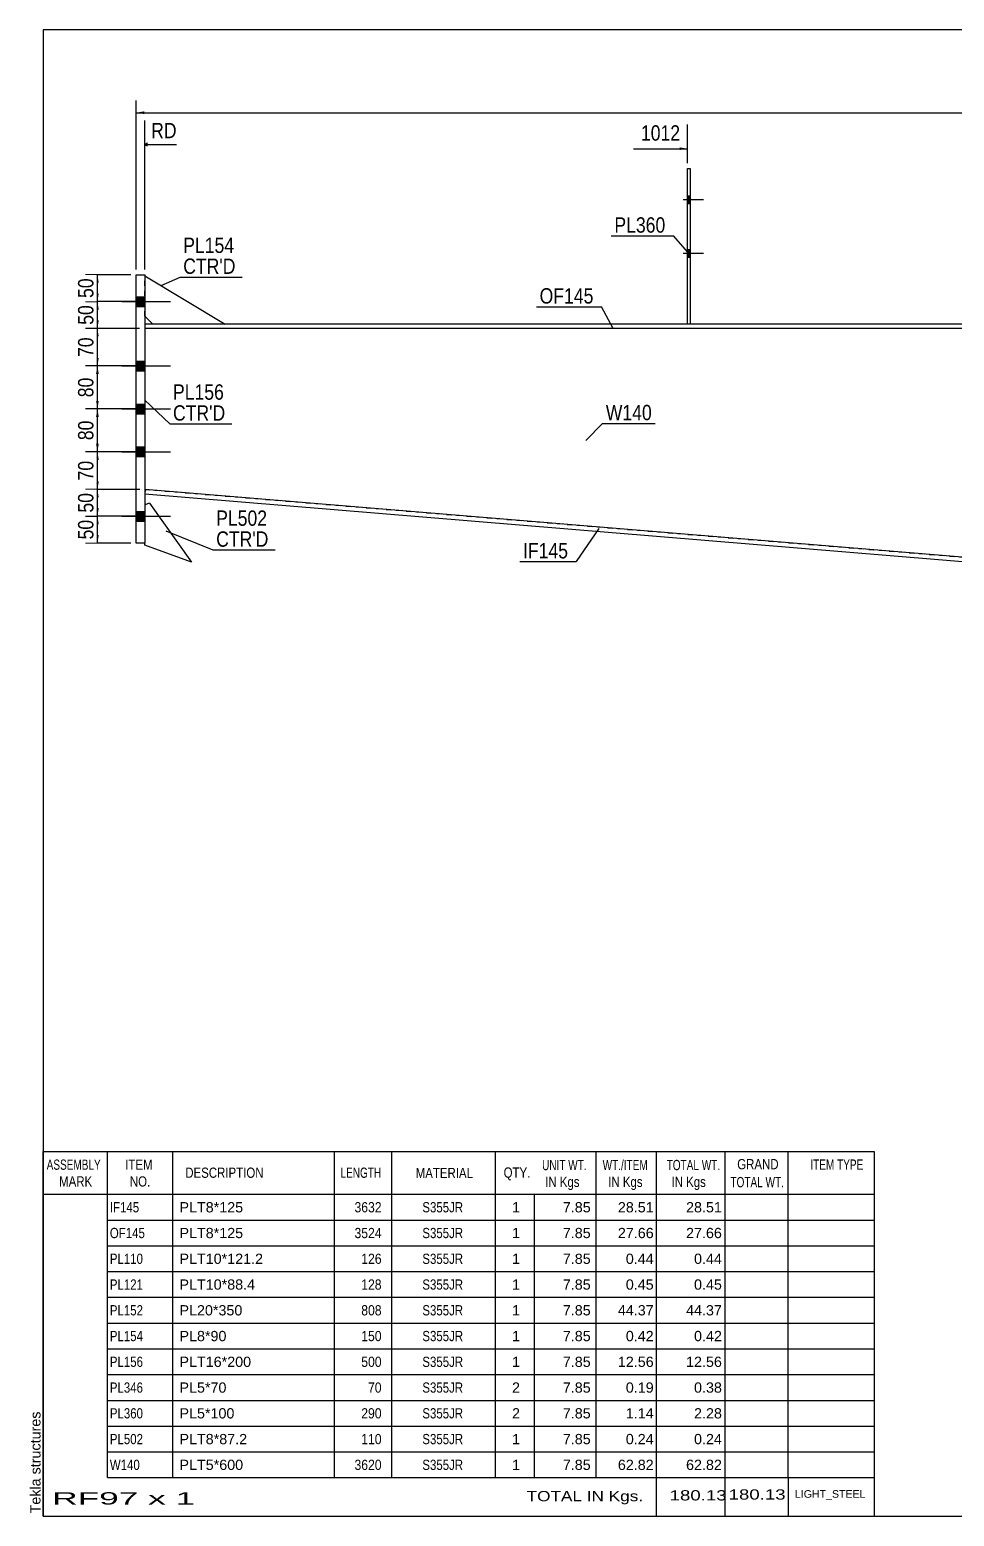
# Model space of a CAD drawing. Header units: millimetres. Extents: x -58 to 345, y -191 to 86.
# Drawn here: x -57.7 to 114.6, y -191.4 to 85.7 of the extents above; entities that cross this region are included whole.
import ezdxf

# ---------------------------------------------------------------- set-up
doc = ezdxf.new("R2010")
doc.units = ezdxf.units.MM
doc.linetypes.add('DXK_LINE_DOT1', pattern=[1.8814, 0.9407, -0.9407])
doc.styles.add('Arial', font='ARIAL.TTF', dxfattribs={"height": 0.2})
doc.styles.add('Arial Narrow', font='ARIALN.TTF', dxfattribs={"height": 0.2})

# ---------------------------------------------------------------- blocks, each defined once
blk = doc.blocks.new('Unknown-624478984-1210')
at = {"color": 5, "linetype": 'Continuous'}
for p, q in [((344.77, 85.66), (-55.23, 85.66)), ((-55.23, 85.66), (-55.23, -191.34)), ((344.77, -191.34), (344.77, 85.66)), ((-55.23, -191.34), (344.77, -191.34))]:
    blk.add_line(p, q, dxfattribs=at)
at = {"color": 174, "linetype": 'Continuous', "style": 'Arial'}
blk.add_text('Tekla structures', height=1.9102, rotation=90, dxfattribs=at).set_placement((-55.73, -190.84))
blk = doc.blocks.new('Bolt-624478984-1565 - 1231')
at = {"linetype": 'Continuous'}
for points in [[(-37.88, 35.9), (-37.88, 34.1), (-36.28, 34.1), (-36.28, 35.9)], [(-37.88, 35.9), (-37.88, 34.1), (-36.28, 34.1), (-36.28, 35.9)], [(-37.88, 23.9), (-37.88, 22.1), (-36.28, 22.1), (-36.28, 23.9)], [(-37.88, 23.9), (-37.88, 22.1), (-36.28, 22.1), (-36.28, 23.9)], [(-37.88, 15.9), (-37.88, 14.1), (-36.28, 14.1), (-36.28, 15.9)], [(-37.88, 15.9), (-37.88, 14.1), (-36.28, 14.1), (-36.28, 15.9)], [(-37.88, 7.9), (-37.88, 6.1), (-36.28, 6.1), (-36.28, 7.9)], [(-37.88, 7.9), (-37.88, 6.1), (-36.28, 6.1), (-36.28, 7.9)], [(-37.88, -4.1), (-37.88, -5.9), (-36.28, -5.9), (-36.28, -4.1)], [(-37.88, -4.1), (-37.88, -5.9), (-36.28, -5.9), (-36.28, -4.1)]]:
    blk.add_hatch(color=3, dxfattribs=at).paths.add_polyline_path(points)
at = {"color": 3, "linetype": 'Continuous'}
for p, q in [((-40.56, 35), (-31.48, 35)), ((-40.56, 35), (-31.48, 35)), ((-37.88, 35.9), (-36.28, 35.9)), ((-37.88, 35.9), (-36.28, 35.9)), ((-37.88, 34.1), (-36.28, 34.1)), ((-37.88, 34.1), (-36.28, 34.1)), ((-40.56, 23), (-31.48, 23)), ((-40.56, 23), (-31.48, 23)), ((-37.88, 23.9), (-36.28, 23.9)), ((-37.88, 23.9), (-36.28, 23.9)), ((-37.88, 22.1), (-36.28, 22.1)), ((-37.88, 22.1), (-36.28, 22.1)), ((-40.56, 15), (-31.48, 15)), ((-40.56, 15), (-31.48, 15)), ((-37.88, 15.9), (-36.28, 15.9)), ((-37.88, 15.9), (-36.28, 15.9)), ((-37.88, 14.1), (-36.28, 14.1)), ((-37.88, 14.1), (-36.28, 14.1)), ((-40.56, 7), (-31.48, 7)), ((-40.56, 7), (-31.48, 7)), ((-37.88, 7.9), (-36.28, 7.9)), ((-37.88, 7.9), (-36.28, 7.9)), ((-37.88, 6.1), (-36.28, 6.1)), ((-37.88, 6.1), (-36.28, 6.1)), ((-40.56, -5), (-31.48, -5)), ((-40.56, -5), (-31.48, -5)), ((-37.88, -4.1), (-36.28, -4.1)), ((-37.88, -4.1), (-36.28, -4.1)), ((-37.88, -5.9), (-36.28, -5.9)), ((-37.88, -5.9), (-36.28, -5.9))]:
    blk.add_line(p, q, dxfattribs=at)
blk = doc.blocks.new('Part-624478984-1256 - 1231')
at = {"color": 2, "linetype": 'Continuous'}
for p, q in [((-36.22, 0), (-36.28, -0.8)), ((-36.28, -0.8), (325.67, -30.8)), ((325.74, -30), (-36.22, 0)), ((325.67, -30.8), (325.74, -30))]:
    blk.add_line(p, q, dxfattribs=at)
blk = doc.blocks.new('Part-624478984-1278 - 1231')
at = {"color": 2, "linetype": 'Continuous'}
for p, q in [((316.07, 30.8), (-36.28, 30.8)), ((316.07, 30.8), (316.07, 30)), ((316.07, 30), (-36.28, 30))]:
    blk.add_line(p, q, dxfattribs=at)
at = {"color": 7, "linetype": 'DXK_LINE_DOT1'}
blk.add_line((-36.28, 30.8), (-36.28, 30), dxfattribs=at)
blk = doc.blocks.new('Bolt-624478984-1569 - 1231')
at = {"linetype": 'Continuous'}
for points in [[(65.4, 53.3), (65.4, 54.7), (64.9, 54.7), (64.9, 53.3)], [(65.4, 53.3), (65.4, 54.7), (64.9, 54.7), (64.9, 53.3)], [(65.4, 43.3), (65.4, 44.7), (64.9, 44.7), (64.9, 43.3)], [(65.4, 43.3), (65.4, 44.7), (64.9, 44.7), (64.9, 43.3)]]:
    blk.add_hatch(color=3, dxfattribs=at).paths.add_polyline_path(points)
at = {"color": 3, "linetype": 'Continuous'}
for p, q in [((64.1, 54), (67.9, 54)), ((64.1, 54), (67.9, 54)), ((64.9, 54.7), (65.4, 54.7)), ((64.9, 54.7), (65.4, 54.7)), ((64.9, 53.3), (65.4, 53.3)), ((64.9, 53.3), (65.4, 53.3)), ((64.9, 44.7), (65.4, 44.7)), ((64.9, 44.7), (65.4, 44.7)), ((64.1, 44), (67.9, 44)), ((64.1, 44), (67.9, 44)), ((64.9, 43.3), (65.4, 43.3)), ((64.9, 43.3), (65.4, 43.3))]:
    blk.add_line(p, q, dxfattribs=at)
blk = doc.blocks.new('Part-624478984-1418 - 1231')
at = {"color": 2, "linetype": 'Continuous'}
for p, q in [((-37.88, 40), (-36.28, 40)), ((-37.88, -10), (-37.88, 40)), ((-36.28, 40), (-36.28, -10)), ((-36.28, -10), (-37.88, -10))]:
    blk.add_line(p, q, dxfattribs=at)
blk = doc.blocks.new('Part-624478984-1447 - 1231')
at = {"color": 2, "linetype": 'Continuous'}
for p, q in [((-35.41, -2.59), (-36.28, -2.87)), ((-35.41, -2.59), (-27.56, -13.58)), ((-36.28, -10.37), (-36.28, -10)), ((-27.56, -13.58), (-36.28, -10.37))]:
    blk.add_line(p, q, dxfattribs=at)
at = {"color": 7, "linetype": 'DXK_LINE_DOT1'}
blk.add_line((-36.28, -2.87), (-36.28, -10), dxfattribs=at)
blk = doc.blocks.new('Part-624478984-1476 - 1231')
at = {"color": 2, "linetype": 'Continuous'}
for p, q in [((-36.28, 39.8), (-21.28, 30.8)), ((-34.78, 30.8), (-36.28, 32.3))]:
    blk.add_line(p, q, dxfattribs=at)
at = {"color": 7, "linetype": 'DXK_LINE_DOT1'}
for p, q in [((-36.28, 32.3), (-36.28, 39.8)), ((-21.28, 30.8), (-34.78, 30.8))]:
    blk.add_line(p, q, dxfattribs=at)
blk = doc.blocks.new('Part-624478984-1547 - 1231')
at = {"color": 2, "linetype": 'Continuous'}
for p, q in [((64.9, 30.8), (64.9, 59.8)), ((64.9, 59.8), (65.4, 59.8)), ((65.4, 59.8), (65.4, 30.8))]:
    blk.add_line(p, q, dxfattribs=at)
at = {"color": 7, "linetype": 'DXK_LINE_DOT1'}
blk.add_line((65.4, 30.8), (64.9, 30.8), dxfattribs=at)
blk = doc.blocks.new('Part-624478984-1563 - 1231')
at = {"color": 7, "linetype": 'DXK_LINE_DOT1'}
for p, q in [((-36.28, 30), (-36.28, 0)), ((316.07, 30), (-36.28, 30)), ((325.74, -30), (316.19, 30)), ((-36.28, 0), (325.74, -30))]:
    blk.add_line(p, q, dxfattribs=at)
at = {"color": 2, "linetype": 'Continuous'}
for p, q in [((316.19, 30), (316.07, 30)), ((-36.28, 0), (-36.22, 0))]:
    blk.add_line(p, q, dxfattribs=at)
blk = doc.blocks.new('StraightDimension-624478984-3123 - 1231')
at = {"linetype": 'Continuous'}
for points in [[(-45.37, 33.5), (-45.12, 35), (-44.87, 33.5)], [(-44.87, 31.5), (-45.12, 30), (-45.37, 31.5)]]:
    blk.add_hatch(color=7, dxfattribs=at).paths.add_polyline_path(points)
at = {"color": 7, "linetype": 'Continuous'}
for p, q in [((-37.02, 35), (-47.37, 35)), ((-45.12, 30), (-45.12, 35)), ((-37.28, 30), (-47.37, 30))]:
    blk.add_line(p, q, dxfattribs=at)
at = {"color": 0}
blk.add_wipeout([(-45.27, 34.93), (-49.47, 34.93), (-49.47, 30.07), (-45.27, 30.07)], dxfattribs=at)
at = {"color": 3, "style": 'Arial Narrow'}
blk.add_text('50', height=2.863, rotation=90.0002, dxfattribs=at).set_placement((-45.87, 30.67))
blk = doc.blocks.new('StraightDimension-624478984-3125 - 1231')
at = {"linetype": 'Continuous'}
for points in [[(-45.37, 21.5), (-45.12, 23), (-44.87, 21.5)], [(-44.87, 16.5), (-45.12, 15), (-45.37, 16.5)]]:
    blk.add_hatch(color=7, dxfattribs=at).paths.add_polyline_path(points)
at = {"color": 7, "linetype": 'Continuous'}
for p, q in [((-37.02, 23), (-47.37, 23)), ((-45.12, 15), (-45.12, 23)), ((-37.02, 15), (-47.37, 15))]:
    blk.add_line(p, q, dxfattribs=at)
at = {"color": 0}
blk.add_wipeout([(-45.27, 21.43), (-49.47, 21.43), (-49.47, 16.57), (-45.27, 16.57)], dxfattribs=at)
at = {"color": 3, "style": 'Arial Narrow'}
blk.add_text('80', height=2.863, rotation=90.0002, dxfattribs=at).set_placement((-45.87, 17.17))
blk = doc.blocks.new('StraightDimension-624478984-3129 - 1231')
at = {"linetype": 'Continuous'}
for points in [[(-45.37, -6.5), (-45.12, -5), (-44.87, -6.5)], [(-44.87, -8.5), (-45.12, -10), (-45.37, -8.5)]]:
    blk.add_hatch(color=7, dxfattribs=at).paths.add_polyline_path(points)
at = {"color": 7, "linetype": 'Continuous'}
for p, q in [((-37.28, -5), (-47.37, -5)), ((-45.12, -10), (-45.12, -5)), ((-38.88, -10), (-47.37, -10))]:
    blk.add_line(p, q, dxfattribs=at)
at = {"color": 0}
blk.add_wipeout([(-45.27, -5.07), (-49.47, -5.07), (-49.47, -9.93), (-45.27, -9.93)], dxfattribs=at)
at = {"color": 3, "style": 'Arial Narrow'}
blk.add_text('50', height=2.863, rotation=90.0002, dxfattribs=at).set_placement((-45.87, -9.33))
blk = doc.blocks.new('StraightDimension-624478984-3127 - 1231')
at = {"linetype": 'Continuous'}
for points in [[(-45.37, 5.5), (-45.12, 7), (-44.87, 5.5)], [(-44.87, 1.5), (-45.12, 0), (-45.37, 1.5)]]:
    blk.add_hatch(color=7, dxfattribs=at).paths.add_polyline_path(points)
at = {"color": 7, "linetype": 'Continuous'}
for p, q in [((-37.28, 7), (-47.37, 7)), ((-45.12, 0), (-45.12, 7)), ((-37.22, 0), (-47.37, 0))]:
    blk.add_line(p, q, dxfattribs=at)
at = {"color": 0}
blk.add_wipeout([(-45.27, 5.93), (-49.47, 5.93), (-49.47, 1.07), (-45.27, 1.07)], dxfattribs=at)
at = {"color": 3, "style": 'Arial Narrow'}
blk.add_text('70', height=2.863, rotation=90.0002, dxfattribs=at).set_placement((-45.87, 1.67))
blk = doc.blocks.new('StraightDimension-624478984-1772 - 1231')
at = {"linetype": 'Continuous'}
for points in [[(-36.38, 69.95), (-37.88, 70.2), (-36.38, 70.45)], [(327.78, 70.45), (329.28, 70.2), (327.78, 69.95)]]:
    blk.add_hatch(color=7, dxfattribs=at).paths.add_polyline_path(points)
at = {"color": 7, "linetype": 'Continuous'}
for p, q in [((-37.88, 41), (-37.88, 72.45)), ((329.28, -38.56), (329.28, 72.45)), ((-37.88, 70.2), (329.28, 70.2))]:
    blk.add_line(p, q, dxfattribs=at)
at = {"color": 0}
blk.add_wipeout([(149.95, 70.35), (149.95, 74.55), (141.44, 74.55), (141.44, 70.35)], dxfattribs=at)
at = {"color": 3, "style": 'Arial Narrow'}
blk.add_text('3672', height=2.863, dxfattribs=at).set_placement((142.04, 70.95))
blk = doc.blocks.new('StraightDimension-624478984-1779 - 1231')
at = {"linetype": 'Continuous'}
blk.add_hatch(color=7, dxfattribs=at).paths.add_polyline_path([(63.4, 63.74), (64.9, 63.49), (63.4, 63.24)])
at = {"color": 7, "linetype": 'Continuous'}
for p, q in [((64.9, 60.8), (64.9, 67.99)), ((54.84, 63.49), (64.9, 63.49))]:
    blk.add_line(p, q, dxfattribs=at)
at = {"color": 0, "linetype": 'Continuous'}
blk.add_wipeout([(-29.75, 64.84), (-29.75, 69.04), (-35.7, 69.04), (-35.7, 64.84)], dxfattribs=at)
at = {"color": 7, "linetype": 'Continuous'}
for p, q in [((-36.28, 41), (-36.28, 68.74)), ((-35.78, 64.49), (-36.28, 64.24)), ((-35.78, 63.99), (-36.28, 64.24)), ((-30.35, 64.24), (-36.28, 64.24))]:
    blk.add_line(p, q, dxfattribs=at)
at = {"color": 3, "linetype": 'Continuous', "style": 'Arial Narrow'}
blk.add_text('RD', height=2.863, dxfattribs=at).set_placement((-35.1, 65.44))
at = {"color": 0}
blk.add_wipeout([(64.12, 64.39), (64.12, 68.59), (55.61, 68.59), (55.61, 64.39)], dxfattribs=at)
at = {"color": 3, "style": 'Arial Narrow'}
blk.add_text('1012', height=2.863, dxfattribs=at).set_placement((56.21, 64.99))
blk = doc.blocks.new('StraightDimension-624478984-3122 - 1231')
at = {"linetype": 'Continuous'}
for points in [[(-45.37, 38.5), (-45.12, 40), (-44.87, 38.5)], [(-44.87, 36.5), (-45.12, 35), (-45.37, 36.5)]]:
    blk.add_hatch(color=7, dxfattribs=at).paths.add_polyline_path(points)
at = {"color": 7, "linetype": 'Continuous'}
for p, q in [((-38.88, 40), (-47.37, 40)), ((-45.12, 35), (-45.12, 40)), ((-37.02, 35), (-47.37, 35))]:
    blk.add_line(p, q, dxfattribs=at)
at = {"color": 0}
blk.add_wipeout([(-45.27, 39.93), (-49.47, 39.93), (-49.47, 35.07), (-45.27, 35.07)], dxfattribs=at)
at = {"color": 3, "style": 'Arial Narrow'}
blk.add_text('50', height=2.863, rotation=90.0002, dxfattribs=at).set_placement((-45.87, 35.67))
blk = doc.blocks.new('StraightDimension-624478984-3124 - 1231')
at = {"linetype": 'Continuous'}
for points in [[(-45.37, 28.5), (-45.12, 30), (-44.87, 28.5)], [(-44.87, 24.5), (-45.12, 23), (-45.37, 24.5)]]:
    blk.add_hatch(color=7, dxfattribs=at).paths.add_polyline_path(points)
at = {"color": 7, "linetype": 'Continuous'}
for p, q in [((-37.28, 30), (-47.37, 30)), ((-45.12, 23), (-45.12, 30)), ((-37.02, 23), (-47.37, 23))]:
    blk.add_line(p, q, dxfattribs=at)
at = {"color": 0}
blk.add_wipeout([(-45.27, 28.93), (-49.47, 28.93), (-49.47, 24.07), (-45.27, 24.07)], dxfattribs=at)
at = {"color": 3, "style": 'Arial Narrow'}
blk.add_text('70', height=2.863, rotation=90.0002, dxfattribs=at).set_placement((-45.87, 24.67))
blk = doc.blocks.new('StraightDimension-624478984-3126 - 1231')
at = {"linetype": 'Continuous'}
for points in [[(-45.37, 13.5), (-45.12, 15), (-44.87, 13.5)], [(-44.87, 8.5), (-45.12, 7), (-45.37, 8.5)]]:
    blk.add_hatch(color=7, dxfattribs=at).paths.add_polyline_path(points)
at = {"color": 7, "linetype": 'Continuous'}
for p, q in [((-37.02, 15), (-47.37, 15)), ((-45.12, 7), (-45.12, 15)), ((-37.28, 7), (-47.37, 7))]:
    blk.add_line(p, q, dxfattribs=at)
at = {"color": 0}
blk.add_wipeout([(-45.27, 13.43), (-49.47, 13.43), (-49.47, 8.57), (-45.27, 8.57)], dxfattribs=at)
at = {"color": 3, "style": 'Arial Narrow'}
blk.add_text('80', height=2.863, rotation=90.0002, dxfattribs=at).set_placement((-45.87, 9.17))
blk = doc.blocks.new('StraightDimension-624478984-3128 - 1231')
at = {"linetype": 'Continuous'}
for points in [[(-45.37, -1.5), (-45.12, 0), (-44.87, -1.5)], [(-44.87, -3.5), (-45.12, -5), (-45.37, -3.5)]]:
    blk.add_hatch(color=7, dxfattribs=at).paths.add_polyline_path(points)
at = {"color": 7, "linetype": 'Continuous'}
for p, q in [((-37.22, 0), (-47.37, 0)), ((-45.12, -5), (-45.12, 0)), ((-37.28, -5), (-47.37, -5))]:
    blk.add_line(p, q, dxfattribs=at)
at = {"color": 0}
blk.add_wipeout([(-45.27, -0.07), (-49.47, -0.07), (-49.47, -4.93), (-45.27, -4.93)], dxfattribs=at)
at = {"color": 3, "style": 'Arial Narrow'}
blk.add_text('50', height=2.863, rotation=90.0002, dxfattribs=at).set_placement((-45.87, -4.33))
blk = doc.blocks.new('CBS_BOM-624478984-4169')
at = {"color": 7, "linetype": 'Continuous'}
for p, q in [((-55.26, -131.37), (-55.26, -123.37)), ((-55.26, -123.37), (99.66, -123.37)), ((-43.26, -131.37), (-43.26, -123.37)), ((-31.07, -131.37), (-31.07, -123.37)), ((-0.9, -131.37), (-0.9, -123.37)), ((9.78, -131.37), (9.78, -123.37)), ((29.09, -131.37), (29.09, -123.37)), ((47.89, -131.37), (47.89, -123.37)), ((59.11, -131.37), (59.11, -123.37)), ((71.89, -131.37), (71.89, -123.37)), ((83.64, -131.37), (83.64, -123.37)), ((99.66, -123.38), (99.66, -131.36)), ((-55.26, -131.37), (99.66, -131.37)), ((-55.26, -136.17), (-55.26, -131.37)), ((-43.26, -136.17), (-43.26, -131.37)), ((-31.07, -136.17), (-31.07, -131.37)), ((-0.9, -136.17), (-0.9, -131.37)), ((9.78, -136.17), (9.78, -131.37)), ((29.09, -136.17), (29.09, -131.37)), ((36.36, -136.17), (36.36, -131.37)), ((47.89, -136.17), (47.89, -131.37)), ((59.11, -136.17), (59.11, -131.37)), ((71.89, -136.17), (71.89, -131.37)), ((83.66, -136.17), (83.66, -131.37)), ((99.66, -131.38), (99.66, -136.17)), ((-55.26, -140.97), (-55.26, -136.17)), ((-43.26, -136.17), (99.66, -136.17)), ((-43.26, -140.97), (-43.26, -136.17)), ((-31.07, -140.97), (-31.07, -136.17)), ((-0.9, -140.97), (-0.9, -136.17)), ((9.78, -140.97), (9.78, -136.17)), ((29.09, -140.97), (29.09, -136.17)), ((36.36, -140.97), (36.36, -136.17)), ((47.89, -140.97), (47.89, -136.17)), ((59.11, -140.97), (59.11, -136.17)), ((71.89, -140.97), (71.89, -136.17)), ((83.66, -140.97), (83.66, -136.17)), ((99.66, -136.18), (99.66, -140.97)), ((-55.26, -145.77), (-55.26, -140.97)), ((-43.26, -140.97), (99.66, -140.97)), ((-43.26, -145.77), (-43.26, -140.97)), ((-31.07, -145.77), (-31.07, -140.97)), ((-0.9, -145.77), (-0.9, -140.97)), ((9.78, -145.77), (9.78, -140.97)), ((29.09, -145.77), (29.09, -140.97)), ((36.36, -145.77), (36.36, -140.97)), ((47.89, -145.77), (47.89, -140.97)), ((59.11, -145.77), (59.11, -140.97)), ((71.89, -145.77), (71.89, -140.97)), ((83.66, -145.77), (83.66, -140.97)), ((99.66, -140.98), (99.66, -145.77)), ((-55.26, -150.57), (-55.26, -145.77)), ((-43.26, -145.77), (99.66, -145.77)), ((-43.26, -150.57), (-43.26, -145.77)), ((-31.07, -150.57), (-31.07, -145.77)), ((-0.9, -150.57), (-0.9, -145.77)), ((9.78, -150.57), (9.78, -145.77)), ((29.09, -150.57), (29.09, -145.77)), ((36.36, -150.57), (36.36, -145.77)), ((47.89, -150.57), (47.89, -145.77)), ((59.11, -150.57), (59.11, -145.77)), ((71.89, -150.57), (71.89, -145.77)), ((83.66, -150.57), (83.66, -145.77)), ((99.66, -145.78), (99.66, -150.57)), ((-55.26, -155.37), (-55.26, -150.57)), ((-43.26, -150.57), (99.66, -150.57)), ((-43.26, -155.37), (-43.26, -150.57)), ((-31.07, -155.37), (-31.07, -150.57)), ((-0.9, -155.37), (-0.9, -150.57)), ((9.78, -155.37), (9.78, -150.57)), ((29.09, -155.37), (29.09, -150.57)), ((36.36, -155.37), (36.36, -150.57)), ((47.89, -155.37), (47.89, -150.57)), ((59.11, -155.37), (59.11, -150.57)), ((71.89, -155.37), (71.89, -150.57)), ((83.66, -155.37), (83.66, -150.57)), ((99.66, -150.58), (99.66, -155.37)), ((-55.26, -160.17), (-55.26, -155.37)), ((-43.26, -155.37), (99.66, -155.37)), ((-43.26, -160.17), (-43.26, -155.37)), ((-31.07, -160.17), (-31.07, -155.37)), ((-0.9, -160.17), (-0.9, -155.37)), ((9.78, -160.17), (9.78, -155.37)), ((29.09, -160.17), (29.09, -155.37)), ((36.36, -160.17), (36.36, -155.37)), ((47.89, -160.17), (47.89, -155.37)), ((59.11, -160.17), (59.11, -155.37)), ((71.89, -160.17), (71.89, -155.37)), ((83.66, -160.17), (83.66, -155.37)), ((99.66, -155.38), (99.66, -160.17)), ((-55.26, -164.97), (-55.26, -160.17)), ((-43.26, -160.17), (99.66, -160.17)), ((-43.26, -164.97), (-43.26, -160.17)), ((-31.07, -164.97), (-31.07, -160.17)), ((-0.9, -164.97), (-0.9, -160.17)), ((9.78, -164.97), (9.78, -160.17)), ((29.09, -164.97), (29.09, -160.17)), ((36.36, -164.97), (36.36, -160.17)), ((47.89, -164.97), (47.89, -160.17)), ((59.11, -164.97), (59.11, -160.17)), ((71.89, -164.97), (71.89, -160.17)), ((83.66, -164.97), (83.66, -160.17)), ((99.66, -160.18), (99.66, -164.97)), ((-55.26, -169.77), (-55.26, -164.97)), ((-43.26, -164.97), (99.66, -164.97)), ((-43.26, -169.77), (-43.26, -164.97)), ((-31.07, -169.77), (-31.07, -164.97)), ((-0.9, -169.77), (-0.9, -164.97)), ((9.78, -169.77), (9.78, -164.97)), ((29.09, -169.77), (29.09, -164.97)), ((36.36, -169.77), (36.36, -164.97)), ((47.89, -169.77), (47.89, -164.97)), ((59.11, -169.77), (59.11, -164.97)), ((71.89, -169.77), (71.89, -164.97)), ((83.66, -169.77), (83.66, -164.97)), ((99.66, -164.98), (99.66, -169.77)), ((-55.26, -174.57), (-55.26, -169.77)), ((-43.26, -169.77), (99.66, -169.77)), ((-43.26, -174.57), (-43.26, -169.77)), ((-31.07, -174.57), (-31.07, -169.77)), ((-0.9, -174.57), (-0.9, -169.77)), ((9.78, -174.57), (9.78, -169.77)), ((29.09, -174.57), (29.09, -169.77)), ((36.36, -174.57), (36.36, -169.77)), ((47.89, -174.57), (47.89, -169.77)), ((59.11, -174.57), (59.11, -169.77)), ((71.89, -174.57), (71.89, -169.77)), ((83.66, -174.57), (83.66, -169.77)), ((99.66, -169.78), (99.66, -174.57)), ((-55.26, -179.37), (-55.26, -174.57)), ((-43.26, -174.57), (99.66, -174.57)), ((-43.26, -179.37), (-43.26, -174.57)), ((-31.07, -179.37), (-31.07, -174.57)), ((-0.9, -179.37), (-0.9, -174.57)), ((9.78, -179.37), (9.78, -174.57)), ((29.09, -179.37), (29.09, -174.57)), ((36.36, -179.37), (36.36, -174.57)), ((47.89, -179.37), (47.89, -174.57)), ((59.11, -179.37), (59.11, -174.57)), ((71.89, -179.37), (71.89, -174.57)), ((83.66, -179.37), (83.66, -174.57)), ((99.66, -174.58), (99.66, -179.37)), ((-55.26, -184.17), (-55.26, -179.37)), ((-43.26, -179.37), (99.66, -179.37)), ((-43.26, -184.17), (-43.26, -179.37)), ((-31.07, -184.17), (-31.07, -179.37)), ((-0.9, -184.17), (-0.9, -179.37)), ((9.78, -184.17), (9.78, -179.37)), ((29.09, -184.17), (29.09, -179.37)), ((36.36, -184.17), (36.36, -179.37)), ((47.89, -184.17), (47.89, -179.37)), ((59.11, -184.17), (59.11, -179.37)), ((71.89, -184.17), (71.89, -179.37)), ((83.66, -184.17), (83.66, -179.37)), ((99.66, -179.38), (99.66, -184.17)), ((-55.26, -191.37), (-55.26, -184.19)), ((-43.26, -184.17), (99.66, -184.17)), ((59.11, -191.37), (59.11, -184.19)), ((71.89, -191.37), (71.89, -184.19)), ((83.7, -191.37), (83.7, -184.19)), ((99.66, -184.17), (99.66, -191.37)), ((-55.26, -191.37), (99.66, -191.37))]:
    blk.add_line(p, q, dxfattribs=at)
at = {"color": 3, "linetype": 'Continuous', "style": 'Arial'}
for s, height, width, p in [('ASSEMBLY', 1.91, 0.7, (-54.58, -126.8)), ('ITEM', 1.91, 0.8, (-39.93, -126.8)), ('DESCRIPTION', 1.9102, 0.8, (-28.74, -128.3)), ('LENGTH', 1.91, 0.7, (0.2, -128.3)), ('MATERIAL', 1.91, 0.8, (14.22, -128.35)), ('QTY.', 1.91, 0.8, (30.61, -128.27)), ('UNIT WT.', 1.91, 0.7, (37.78, -126.87)), ('WT./ITEM', 1.91, 0.7, (49.07, -126.87)), ('TOTAL WT.', 1.91, 0.7, (61.01, -126.87)), ('GRAND', 1.91, 0.8, (74.16, -126.71)), ('ITEM TYPE', 1.91, 0.7, (87.8, -126.79)), ('MARK', 1.91, 0.8, (-52.26, -129.93)), ('NO.', 1.91, 0.8, (-39.07, -129.93)), ('IN Kgs', 1.91, 0.8, (38.36, -130.01)), ('IN Kgs', 1.91, 0.8, (50.11, -130.01)), ('IN Kgs', 1.91, 0.8, (61.91, -130.01)), ('TOTAL WT.', 1.91, 0.7, (72.9, -130.05))]:
    blk.add_text(s, height=height, dxfattribs=dict(at, width=width)).set_placement(p)
at = {"color": 7, "linetype": 'Continuous', "style": 'Arial'}
for s, width, p in [('IF145', 0.8, (-42.8, -134.74)), ('3632', 0.85, (2.81, -134.74)), ('S355JR', 0.8, (15.46, -134.74)), ('OF145', 0.8, (-42.8, -139.54)), ('3524', 0.85, (2.81, -139.54)), ('S355JR', 0.8, (15.46, -139.54)), ('PL110', 0.8, (-42.8, -144.34)), ('126', 0.85, (4.07, -144.34)), ('S355JR', 0.8, (15.46, -144.34)), ('PL121', 0.8, (-42.8, -149.14)), ('128', 0.85, (4.07, -149.14)), ('S355JR', 0.8, (15.46, -149.14)), ('PL152', 0.8, (-42.8, -153.94)), ('808', 0.85, (4.07, -153.94)), ('S355JR', 0.8, (15.46, -153.94)), ('PL154', 0.8, (-42.8, -158.74)), ('150', 0.85, (4.07, -158.74)), ('S355JR', 0.8, (15.46, -158.74)), ('PL156', 0.8, (-42.8, -163.54)), ('500', 0.85, (4.07, -163.54)), ('S355JR', 0.8, (15.46, -163.54)), ('PL346', 0.8, (-42.8, -168.34)), ('70', 0.85, (5.33, -168.34)), ('S355JR', 0.8, (15.46, -168.34)), ('PL360', 0.8, (-42.8, -173.14)), ('290', 0.85, (4.07, -173.14)), ('S355JR', 0.8, (15.46, -173.14)), ('PL502', 0.8, (-42.8, -177.94)), ('110', 0.85, (4.07, -177.94)), ('S355JR', 0.8, (15.46, -177.94)), ('W140', 0.8, (-42.8, -182.74)), ('3620', 0.85, (2.81, -182.74)), ('S355JR', 0.8, (15.46, -182.74))]:
    blk.add_text(s, height=1.91, dxfattribs=dict(at, width=width)).set_placement(p)
for s, height, p in [('PLT8*125', 1.91, (-29.82, -134.74)), ('1', 1.91, (32.18, -134.74)), ('7.85', 1.91, (41.65, -134.74)), ('28.51', 1.91, (51.91, -134.74)), ('28.51', 1.91, (64.62, -134.74)), ('PLT8*125', 1.91, (-29.82, -139.54)), ('1', 1.91, (32.18, -139.54)), ('7.85', 1.91, (41.65, -139.54)), ('27.66', 1.91, (51.91, -139.54)), ('27.66', 1.91, (64.62, -139.54)), ('PLT10*121.2', 1.9102, (-29.82, -144.34)), ('1', 1.91, (32.18, -144.34)), ('7.85', 1.91, (41.65, -144.34)), ('0.44', 1.91, (53.39, -144.34)), ('0.44', 1.91, (66.11, -144.34)), ('PLT10*88.4', 1.91, (-29.82, -149.14)), ('1', 1.91, (32.18, -149.14)), ('7.85', 1.91, (41.65, -149.14)), ('0.45', 1.91, (53.39, -149.14)), ('0.45', 1.91, (66.11, -149.14)), ('PL20*350', 1.91, (-29.82, -153.94)), ('1', 1.91, (32.18, -153.94)), ('7.85', 1.91, (41.65, -153.94)), ('44.37', 1.91, (51.91, -153.94)), ('44.37', 1.91, (64.62, -153.94)), ('PL8*90', 1.91, (-29.82, -158.74)), ('1', 1.91, (32.18, -158.74)), ('7.85', 1.91, (41.65, -158.74)), ('0.42', 1.91, (53.39, -158.74)), ('0.42', 1.91, (66.11, -158.74)), ('PLT16*200', 1.91, (-29.82, -163.54)), ('1', 1.91, (32.18, -163.54)), ('7.85', 1.91, (41.65, -163.54)), ('12.56', 1.91, (51.91, -163.54)), ('12.56', 1.91, (64.62, -163.54)), ('PL5*70', 1.91, (-29.82, -168.34)), ('2', 1.91, (32.18, -168.34)), ('7.85', 1.91, (41.65, -168.34)), ('0.19', 1.91, (53.39, -168.34)), ('0.38', 1.91, (66.11, -168.34)), ('PL5*100', 1.91, (-29.82, -173.14)), ('2', 1.91, (32.18, -173.14)), ('7.85', 1.91, (41.65, -173.14)), ('1.14', 1.91, (53.39, -173.14)), ('2.28', 1.91, (66.11, -173.14)), ('PLT8*87.2', 1.91, (-29.82, -177.94)), ('1', 1.91, (32.18, -177.94)), ('7.85', 1.91, (41.65, -177.94)), ('0.24', 1.91, (53.39, -177.94)), ('0.24', 1.91, (66.11, -177.94)), ('PLT5*600', 1.91, (-29.82, -182.74)), ('1', 1.91, (32.18, -182.74)), ('7.85', 1.91, (41.65, -182.74)), ('62.82', 1.91, (51.91, -182.74)), ('62.82', 1.91, (64.62, -182.74))]:
    blk.add_text(s, height=height, dxfattribs=at).set_placement(p)
at = {"color": 6, "linetype": 'Continuous', "style": 'Arial'}
for s, height, width, p in [('RF97 x 1', 2.292, 2.05, (-53.54, -189.18)), ('TOTAL IN Kgs.', 1.9102, 1.2, (34.9, -188.57)), ('180.13', 1.91, 1.3, (61.56, -188.42)), ('180.13', 1.91, 1.3, (72.56, -188.26))]:
    blk.add_text(s, height=height, dxfattribs=dict(at, width=width)).set_placement(p)
blk.add_text('LIGHT_STEEL', height=1.4135, dxfattribs=at).set_placement((84.91, -187.92))
blk = doc.blocks.new('Mark-624478984-1251 - 1231')
at = {"color": 7, "linetype": 'Continuous'}
blk.add_line((48.36, -7.29), (44.13, -13.46), dxfattribs=at)
at = {"color": 0}
blk.add_wipeout([(42.63, -12.86), (42.63, -9.86), (34.22, -9.86), (34.22, -12.86)], dxfattribs=at)
blk.add_wipeout([(42.63, -12.86), (42.63, -9.86), (34.22, -9.86), (34.22, -12.86)], dxfattribs=at)
at = {"color": 7, "linetype": 'Continuous'}
blk.add_line((33.62, -13.46), (44.13, -13.46), dxfattribs=at)
at = {"color": 3, "style": 'Arial Narrow'}
blk.add_text('IF145', height=2.863, dxfattribs=at).set_placement((34.22, -12.86))
blk = doc.blocks.new('Mark-624478984-1274 - 1231')
at = {"color": 7, "linetype": 'Continuous'}
blk.add_line((51.02, 30), (48.87, 34.03), dxfattribs=at)
at = {"color": 0}
blk.add_wipeout([(47.37, 34.63), (47.37, 37.63), (37.32, 37.63), (37.32, 34.63)], dxfattribs=at)
blk.add_wipeout([(47.37, 34.63), (47.37, 37.63), (37.32, 37.63), (37.32, 34.63)], dxfattribs=at)
at = {"color": 7, "linetype": 'Continuous'}
blk.add_line((36.72, 34.03), (48.87, 34.03), dxfattribs=at)
at = {"color": 3, "style": 'Arial Narrow'}
blk.add_text('OF145', height=2.863, dxfattribs=at).set_placement((37.32, 34.63))
blk = doc.blocks.new('Mark-624478984-1414 - 1231')
at = {"color": 0}
blk.add_wipeout([(-21.53, 16.71), (-21.53, 19.71), (-31.03, 19.71), (-31.03, 16.71)], dxfattribs=at)
blk.add_wipeout([(-21.53, 16.71), (-21.53, 19.71), (-31.03, 19.71), (-31.03, 16.71)], dxfattribs=at)
blk.add_wipeout([(-21.27, 12.81), (-21.27, 15.81), (-31.03, 15.81), (-31.03, 12.81)], dxfattribs=at)
blk.add_wipeout([(-21.27, 12.81), (-21.27, 15.81), (-31.03, 15.81), (-31.03, 12.81)], dxfattribs=at)
at = {"color": 7, "linetype": 'Continuous'}
for p, q in [((-36.29, 16.63), (-31.63, 12.21)), ((-31.63, 12.21), (-20.03, 12.21))]:
    blk.add_line(p, q, dxfattribs=at)
at = {"color": 3, "style": 'Arial Narrow'}
blk.add_text('PL156', height=2.863, dxfattribs=at).set_placement((-31.03, 16.71))
at = {"color": 1, "style": 'Arial Narrow'}
blk.add_text("CTR'D", height=2.863, dxfattribs=at).set_placement((-31.03, 12.81))
blk = doc.blocks.new('Mark-624478984-1443 - 1231')
at = {"color": 0}
blk.add_wipeout([(-13.47, -6.79), (-13.47, -3.79), (-22.98, -3.79), (-22.98, -6.79)], dxfattribs=at)
blk.add_wipeout([(-13.47, -6.79), (-13.47, -3.79), (-22.98, -3.79), (-22.98, -6.79)], dxfattribs=at)
blk.add_wipeout([(-13.22, -10.69), (-13.22, -7.69), (-22.98, -7.69), (-22.98, -10.69)], dxfattribs=at)
blk.add_wipeout([(-13.22, -10.69), (-13.22, -7.69), (-22.98, -7.69), (-22.98, -10.69)], dxfattribs=at)
at = {"color": 7, "linetype": 'Continuous'}
for p, q in [((-32.38, -7.74), (-23.58, -11.29)), ((-23.58, -11.29), (-11.97, -11.29))]:
    blk.add_line(p, q, dxfattribs=at)
at = {"color": 3, "style": 'Arial Narrow'}
blk.add_text('PL502', height=2.863, dxfattribs=at).set_placement((-22.98, -6.79))
at = {"color": 1, "style": 'Arial Narrow'}
blk.add_text("CTR'D", height=2.863, dxfattribs=at).set_placement((-22.98, -10.69))
blk = doc.blocks.new('Mark-624478984-1472 - 1231')
at = {"color": 0}
blk.add_wipeout([(-19.62, 44.06), (-19.62, 47.06), (-29.12, 47.06), (-29.12, 44.06)], dxfattribs=at)
blk.add_wipeout([(-19.62, 44.06), (-19.62, 47.06), (-29.12, 47.06), (-29.12, 44.06)], dxfattribs=at)
blk.add_wipeout([(-19.36, 40.16), (-19.36, 43.16), (-29.12, 43.16), (-29.12, 40.16)], dxfattribs=at)
blk.add_wipeout([(-19.36, 40.16), (-19.36, 43.16), (-29.12, 43.16), (-29.12, 40.16)], dxfattribs=at)
at = {"color": 7, "linetype": 'Continuous'}
for p, q in [((-33.25, 37.98), (-29.72, 39.56)), ((-29.72, 39.56), (-18.12, 39.56))]:
    blk.add_line(p, q, dxfattribs=at)
at = {"color": 3, "style": 'Arial Narrow'}
blk.add_text('PL154', height=2.863, dxfattribs=at).set_placement((-29.12, 44.06))
at = {"color": 1, "style": 'Arial Narrow'}
blk.add_text("CTR'D", height=2.863, dxfattribs=at).set_placement((-29.12, 40.16))
blk = doc.blocks.new('Mark-624478984-1543 - 1231')
at = {"color": 7, "linetype": 'Continuous'}
blk.add_line((65.4, 43.7), (62.26, 47.24), dxfattribs=at)
at = {"color": 0}
blk.add_wipeout([(60.76, 47.84), (60.76, 50.84), (51.26, 50.84), (51.26, 47.84)], dxfattribs=at)
blk.add_wipeout([(60.76, 47.84), (60.76, 50.84), (51.26, 50.84), (51.26, 47.84)], dxfattribs=at)
at = {"color": 7, "linetype": 'Continuous'}
blk.add_line((50.66, 47.24), (62.26, 47.24), dxfattribs=at)
at = {"color": 3, "style": 'Arial Narrow'}
blk.add_text('PL360', height=2.863, dxfattribs=at).set_placement((51.26, 47.84))
blk = doc.blocks.new('Mark-624478984-1559 - 1231')
at = {"color": 0}
blk.add_wipeout([(58.24, 12.89), (58.24, 15.89), (49.66, 15.89), (49.66, 12.89)], dxfattribs=at)
blk.add_wipeout([(58.24, 12.89), (58.24, 15.89), (49.66, 15.89), (49.66, 12.89)], dxfattribs=at)
at = {"color": 7, "linetype": 'Continuous'}
for p, q in [((45.96, 9.08), (49.06, 12.29)), ((49.06, 12.29), (58.84, 12.29))]:
    blk.add_line(p, q, dxfattribs=at)
at = {"color": 3, "style": 'Arial Narrow'}
blk.add_text('W140', height=2.863, dxfattribs=at).set_placement((49.66, 12.89))

msp = doc.modelspace()

# ---------------------------------------------------------------- block references
for name in ['Unknown-624478984-1210', 'Part-624478984-1547 - 1231', 'Bolt-624478984-1569 - 1231', 'Part-624478984-1418 - 1231', 'Part-624478984-1476 - 1231', 'Bolt-624478984-1565 - 1231', 'Part-624478984-1278 - 1231', 'Part-624478984-1563 - 1231', 'Part-624478984-1256 - 1231', 'Part-624478984-1447 - 1231', 'CBS_BOM-624478984-4169']:
    msp.add_blockref(name, (0, 0))

# ---------------------------------------------------------------- next in the draw order: block references
for name in ['StraightDimension-624478984-3123 - 1231', 'StraightDimension-624478984-3125 - 1231', 'StraightDimension-624478984-3127 - 1231', 'StraightDimension-624478984-3129 - 1231']:
    msp.add_blockref(name, (0, 0))

# ---------------------------------------------------------------- next in the draw order: block references
msp.add_blockref('StraightDimension-624478984-1772 - 1231', (0, 0))

# ---------------------------------------------------------------- next in the draw order: block references
for name in ['StraightDimension-624478984-1779 - 1231', 'Mark-624478984-1274 - 1231', 'StraightDimension-624478984-3124 - 1231', 'StraightDimension-624478984-3126 - 1231', 'Mark-624478984-1559 - 1231', 'StraightDimension-624478984-3128 - 1231', 'Mark-624478984-1443 - 1231', 'Mark-624478984-1251 - 1231']:
    msp.add_blockref(name, (0, 0))

# ---------------------------------------------------------------- next in the draw order: block references
for name in ['Mark-624478984-1543 - 1231', 'Mark-624478984-1472 - 1231', 'StraightDimension-624478984-3122 - 1231', 'Mark-624478984-1414 - 1231']:
    msp.add_blockref(name, (0, 0))

doc.saveas('drawing.dxf')
